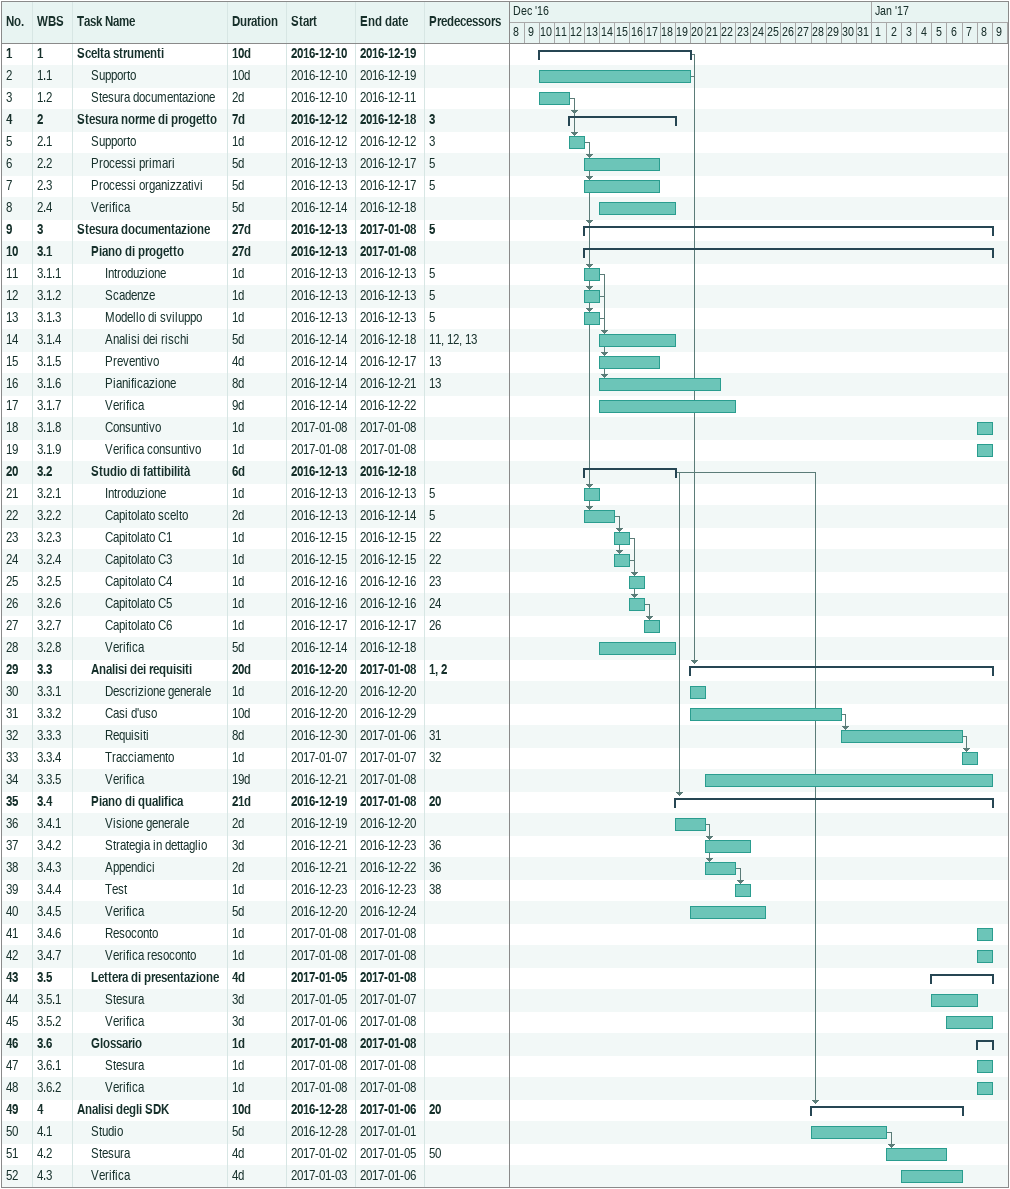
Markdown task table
| ID | WBS | Task | Duration | Start | Finish | Predecessors |
|---|---|---|---|---|---|---|
| 1 | 1 | **Scelta strumenti** | 10d | 2016-12-10 | 2016-12-19 |  |
| 2 | 1.1 | Supporto | 10d | 2016-12-10 | 2016-12-19 |  |
| 3 | 1.2 | Stesura documentazione | 2d | 2016-12-10 | 2016-12-11 |  |
| 4 | 2 | **Stesura norme di progetto** | 7d | 2016-12-12 | 2016-12-18 | 3 |
| 5 | 2.1 | Supporto | 1d | 2016-12-12 | 2016-12-12 | 3 |
| 6 | 2.2 | Processi primari | 5d | 2016-12-13 | 2016-12-17 | 5 |
| 7 | 2.3 | Processi organizzativi | 5d | 2016-12-13 | 2016-12-17 | 5 |
| 8 | 2.4 | Verifica | 5d | 2016-12-14 | 2016-12-18 |  |
| 9 | 3 | **Stesura documentazione** | 27d | 2016-12-13 | 2017-01-08 | 5 |
| 10 | 3.1 | **Piano di progetto** | 27d | 2016-12-13 | 2017-01-08 |  |
| 11 | 3.1.1 | Introduzione | 1d | 2016-12-13 | 2016-12-13 | 5 |
| 12 | 3.1.2 | Scadenze | 1d | 2016-12-13 | 2016-12-13 | 5 |
| 13 | 3.1.3 | Modello di sviluppo | 1d | 2016-12-13 | 2016-12-13 | 5 |
| 14 | 3.1.4 | Analisi dei rischi | 5d | 2016-12-14 | 2016-12-18 | 11, 12, 13 |
| 15 | 3.1.5 | Preventivo | 4d | 2016-12-14 | 2016-12-17 | 13 |
| 16 | 3.1.6 | Pianificazione | 8d | 2016-12-14 | 2016-12-21 | 13 |
| 17 | 3.1.7 | Verifica | 9d | 2016-12-14 | 2016-12-22 |  |
| 18 | 3.1.8 | Consuntivo | 1d | 2017-01-08 | 2017-01-08 |  |
| 19 | 3.1.9 | Verifica consuntivo | 1d | 2017-01-08 | 2017-01-08 |  |
| 20 | 3.2 | **Studio di fattibilità** | 6d | 2016-12-13 | 2016-12-18 |  |
| 21 | 3.2.1 | Introduzione | 1d | 2016-12-13 | 2016-12-13 | 5 |
| 22 | 3.2.2 | Capitolato scelto | 2d | 2016-12-13 | 2016-12-14 | 5 |
| 23 | 3.2.3 | Capitolato C1 | 1d | 2016-12-15 | 2016-12-15 | 22 |
| 24 | 3.2.4 | Capitolato C3 | 1d | 2016-12-15 | 2016-12-15 | 22 |
| 25 | 3.2.5 | Capitolato C4 | 1d | 2016-12-16 | 2016-12-16 | 23 |
| 26 | 3.2.6 | Capitolato C5 | 1d | 2016-12-16 | 2016-12-16 | 24 |
| 27 | 3.2.7 | Capitolato C6 | 1d | 2016-12-17 | 2016-12-17 | 26 |
| 28 | 3.2.8 | Verifica | 5d | 2016-12-14 | 2016-12-18 |  |
| 29 | 3.3 | **Analisi dei requisiti** | 20d | 2016-12-20 | 2017-01-08 | 1, 2 |
| 30 | 3.3.1 | Descrizione generale | 1d | 2016-12-20 | 2016-12-20 |  |
| 31 | 3.3.2 | Casi d'uso | 10d | 2016-12-20 | 2016-12-29 |  |
| 32 | 3.3.3 | Requisiti | 8d | 2016-12-30 | 2017-01-06 | 31 |
| 33 | 3.3.4 | Tracciamento | 1d | 2017-01-07 | 2017-01-07 | 32 |
| 34 | 3.3.5 | Verifica | 19d | 2016-12-21 | 2017-01-08 |  |
| 35 | 3.4 | **Piano di qualifica** | 21d | 2016-12-19 | 2017-01-08 | 20 |
| 36 | 3.4.1 | Visione generale | 2d | 2016-12-19 | 2016-12-20 |  |
| 37 | 3.4.2 | Strategia in dettaglio | 3d | 2016-12-21 | 2016-12-23 | 36 |
| 38 | 3.4.3 | Appendici | 2d | 2016-12-21 | 2016-12-22 | 36 |
| 39 | 3.4.4 | Test | 1d | 2016-12-23 | 2016-12-23 | 38 |
| 40 | 3.4.5 | Verifica | 5d | 2016-12-20 | 2016-12-24 |  |
| 41 | 3.4.6 | Resoconto | 1d | 2017-01-08 | 2017-01-08 |  |
| 42 | 3.4.7 | Verifica resoconto | 1d | 2017-01-08 | 2017-01-08 |  |
| 43 | 3.5 | **Lettera di presentazione** | 4d | 2017-01-05 | 2017-01-08 |  |
| 44 | 3.5.1 | Stesura | 3d | 2017-01-05 | 2017-01-07 |  |
| 45 | 3.5.2 | Verifica | 3d | 2017-01-06 | 2017-01-08 |  |
| 46 | 3.6 | **Glossario** | 1d | 2017-01-08 | 2017-01-08 |  |
| 47 | 3.6.1 | Stesura | 1d | 2017-01-08 | 2017-01-08 |  |
| 48 | 3.6.2 | Verifica | 1d | 2017-01-08 | 2017-01-08 |  |
| 49 | 4 | **Analisi degli SDK** | 10d | 2016-12-28 | 2017-01-06 | 20 |
| 50 | 4.1 | Studio | 5d | 2016-12-28 | 2017-01-01 |  |
| 51 | 4.2 | Stesura | 4d | 2017-01-02 | 2017-01-05 | 50 |
| 52 | 4.3 | Verifica | 4d | 2017-01-03 | 2017-01-06 |  |
